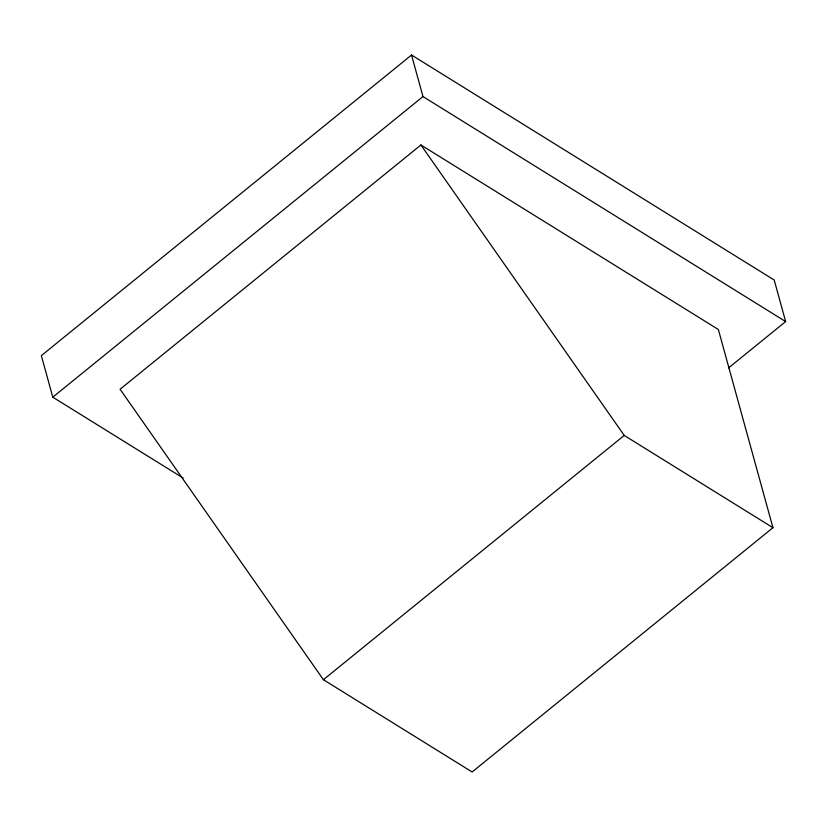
<?xml version="1.0" encoding="UTF-8"?>
<svg xmlns="http://www.w3.org/2000/svg" width="827" height="827" viewBox="0 0 827 827"><rect width="100%" height="100%" fill="white"/><g stroke="black" fill="none" stroke-linecap="round" stroke-linejoin="round"><path stroke-width="1.24" d="M728.618 367.881L785.65 321.569L774.206 280.022L411.536 55.016L41.35 355.631L52.794 397.177L183.18 478.068M52.794 397.177L422.979 96.563L411.536 55.016M420.912 144.963L120.091 389.248L323.409 679.711L472.124 771.984L772.945 527.698L718.353 329.497L420.912 144.963L624.22 435.426L772.945 527.698M323.409 679.711L624.22 435.426M422.979 96.563L785.65 321.569"/></g></svg>
